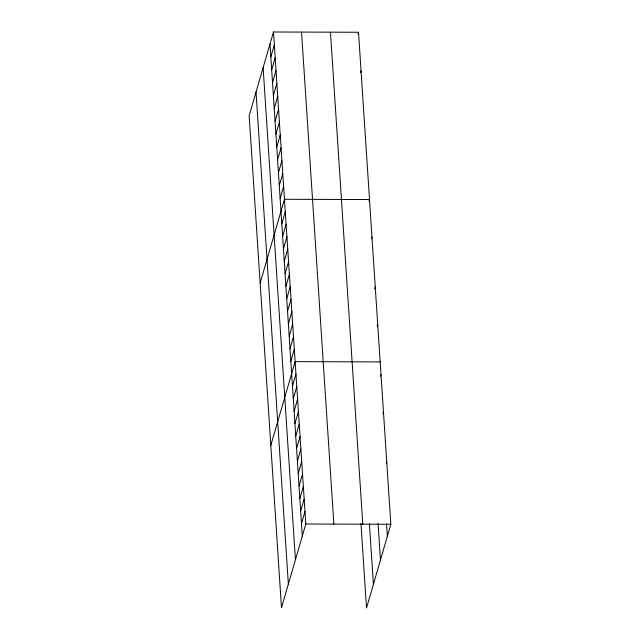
<?xml version="1.0" encoding="UTF-8"?>
<svg xmlns="http://www.w3.org/2000/svg" width="640" height="640" viewBox="0 0 640 640"><rect width="100%" height="100%" fill="white"/><g stroke="black" fill="none" stroke-linecap="round" stroke-linejoin="round"><path stroke-width="0.96" d="M273.48 32L249.16 115.728L281.48 607.744L305.8 524.016L273.48 32L358.52 32.256L390.84 524.272L366.52 608L360.96 523.456M270.832 56.896L274.328 44.872M271.68 69.76L275.176 57.736M272.528 82.632L276.016 70.608M273.368 95.496L276.864 83.472M274.216 108.368L277.712 96.344M275.064 121.232L278.552 109.208M275.904 134.104L279.4 122.08M276.752 146.968L280.248 134.944M277.6 159.84L281.088 147.816M278.44 172.704L281.936 160.68M279.288 185.576L282.784 173.552M280.136 198.44L283.624 186.416M260.144 283.016L284.472 199.288L369.512 199.544L368.976 201.392M281.8 223.8L285.296 211.776M282.616 236.288L286.112 224.264M283.44 248.784L286.936 236.752M284.256 261.272L287.752 249.24M285.08 273.76L288.576 261.736M357.984 34.104L358.52 32.256M285.904 286.248L289.392 274.224M286.72 298.736L290.216 286.712M287.544 311.232L291.032 299.2M360.52 72.712L361.056 70.856M288.36 323.72L291.856 311.688M289.184 336.208L292.68 324.184M290 348.696L293.496 336.672M290.824 361.184L294.32 349.16M270.808 445.376L295.136 361.648L380.176 361.904M292.464 386.168L295.96 374.136M293.288 398.656L296.776 386.632M294.104 411.144L297.6 399.12M294.928 423.632L298.416 411.608M295.744 436.128L299.24 424.096M296.568 448.616L300.064 436.584M297.384 461.104L300.88 449.08M298.208 473.592L301.704 461.568M299.024 486.08L302.52 474.056M371.432 238.856L371.976 237.008M299.848 498.576L303.344 486.544M300.672 511.064L304.16 499.032M301.488 523.552L304.984 511.528M374.72 288.816L375.256 286.968M377.176 326.288L377.72 324.44M380.464 376.248L381 374.392M382.92 413.712L383.456 411.864M386.2 463.672L386.744 461.824M305.8 524.016L390.84 524.272M386.528 523.808L387.352 536.296M378.08 523.448L380.472 559.96M369.416 523.808L373.392 584.336M330.456 32.168L362.784 524.184M301.544 32.088L333.864 524.096M269.992 44.024L302.312 536.04M263.112 67.688L295.432 559.704M256.032 92.072L288.352 584.08"/></g></svg>
